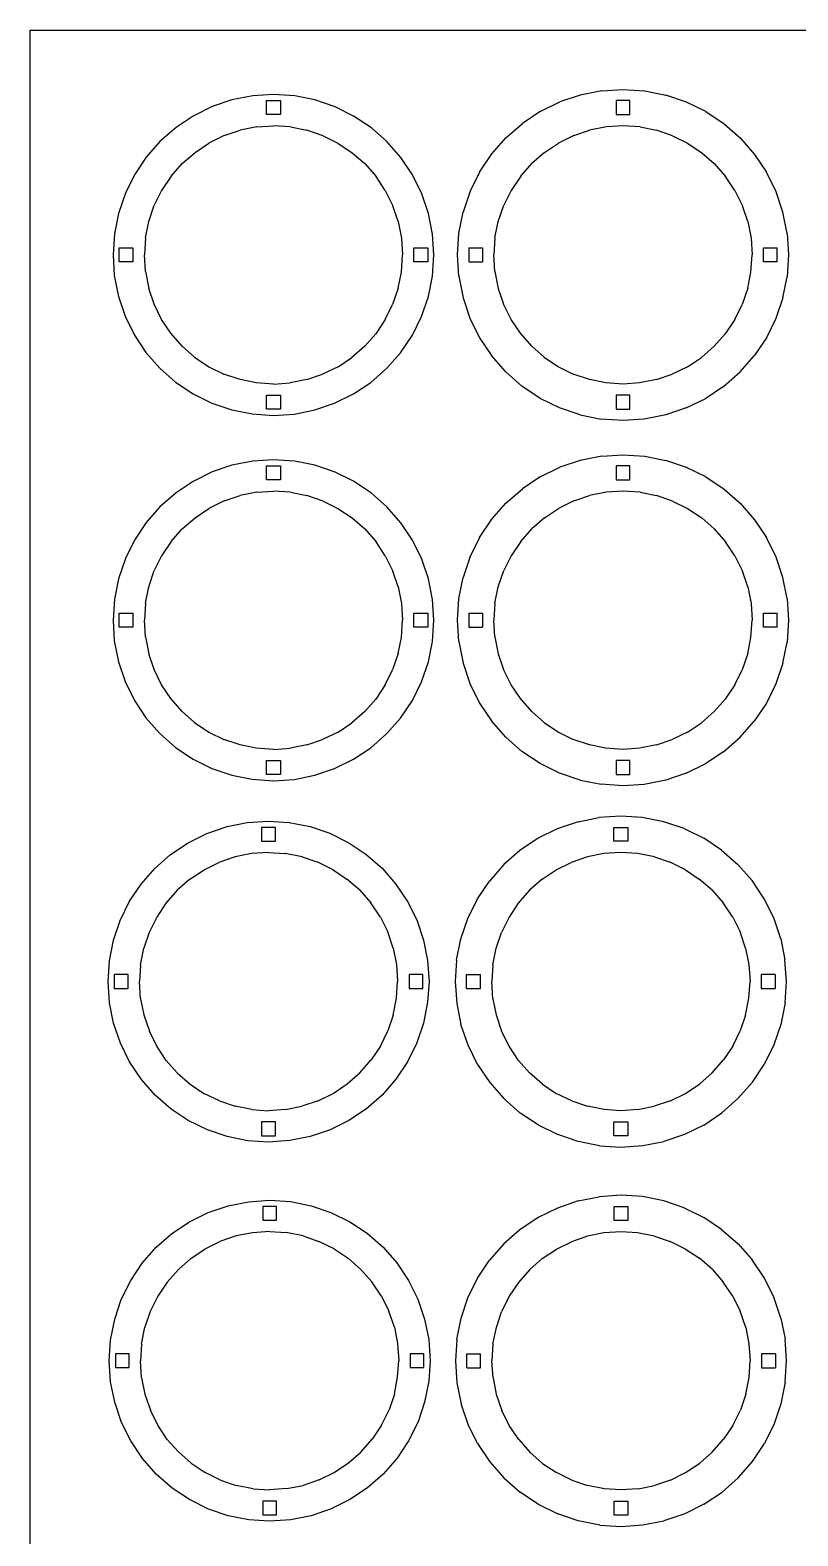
# Model space of a CAD drawing. Extents: x -2494 to 2494, y -1959 to 1959.
# Drawn here: x -2494 to -1609, y 223 to 1959 of the extents above; entities that cross this region are included whole.
import ezdxf

# ---------------------------------------------------------------- set-up
doc = ezdxf.new("R2010")
doc.units = 0
doc.header["$MEASUREMENT"] = 0
doc.layers.get('0').update_dxf_attribs({"linetype": 'CONTINUOUS'})

msp = doc.modelspace()

# ---------------------------------------------------------------- linework, layer by layer
for p, q in [((-2494.3, -1958.6), (-2494.3, 1958.6)), ((-2494.3, 1958.6), (2494.3, 1958.6)), ((-2261.7, 1878.1), (-2284.3, 1870.5)), ((-2237.6, 1882.9), (-2261.7, 1878.1)), ((-2213.8, 1884.4), (-2237.6, 1882.9)), ((-2221.8, 1877.3), (-2205.8, 1877.3)), ((-2221.8, 1861.3), (-2221.8, 1877.3)), ((-2189.3, 1882.8), (-2213.8, 1884.4)), ((-2205.8, 1877.3), (-2205.8, 1861.3)), ((-2165.9, 1878.1), (-2189.3, 1882.8)), ((-2142.7, 1870.2), (-2165.9, 1878.1)), ((-1906.3, 1864.8), (-1883.6, 1875.9)), ((-1860.3, 1883.8), (-1883.6, 1875.9)), ((-1835.4, 1888.7), (-1860.3, 1883.8)), ((-1835.4, 1888.7), (-1810.9, 1890.3)), ((-1818.8, 1877.3), (-1818.8, 1861.3)), ((-1802.8, 1877.3), (-1818.8, 1877.3)), ((-1810.9, 1890.3), (-1785.6, 1888.7)), ((-1802.8, 1861.3), (-1802.8, 1877.3)), ((-1785.6, 1888.7), (-1761.4, 1883.8)), ((-1737.5, 1875.7), (-1761.4, 1883.8)), ((-1715.4, 1864.8), (-1737.5, 1875.7)), ((-2306.3, 1859.6), (-2326.1, 1846.4)), ((-2284.3, 1870.5), (-2306.3, 1859.6)), ((-2205.8, 1861.3), (-2221.8, 1861.3)), ((-2121.3, 1859.6), (-2142.7, 1870.2)), ((-2100.9, 1846), (-2121.3, 1859.6)), ((-1906.3, 1864.8), (-1926.8, 1851.1)), ((-1818.8, 1861.3), (-1802.8, 1861.3)), ((-1715.4, 1864.8), (-1694.4, 1850.7)), ((-2326.1, 1846.4), (-2344.6, 1830.2)), ((-2270.5, 1837.1), (-2252.3, 1843.2)), ((-2232.9, 1847.1), (-2252.3, 1843.2)), ((-2232.9, 1847.1), (-2213.8, 1848.3)), ((-2194.1, 1847), (-2213.8, 1848.3)), ((-2194.1, 1847), (-2175.3, 1843.2)), ((-2156.5, 1836.8), (-2175.3, 1843.2)), ((-2083, 1830.2), (-2100.9, 1846)), ((-1945.8, 1834.4), (-1926.8, 1851.1)), ((-1867.5, 1837.1), (-1849.4, 1843.2)), ((-1830, 1847.1), (-1849.4, 1843.2)), ((-1810.9, 1848.3), (-1830, 1847.1)), ((-1791.1, 1847), (-1810.9, 1848.3)), ((-1791.1, 1847), (-1772.4, 1843.2)), ((-1753.6, 1836.8), (-1772.4, 1843.2)), ((-1694.4, 1850.7), (-1675.9, 1834.4)), ((-2344.6, 1830.2), (-2360.3, 1812.3)), ((-2304.1, 1817.7), (-2288.2, 1828.3)), ((-2270.5, 1837.1), (-2288.2, 1828.3)), ((-2156.5, 1836.8), (-2139.4, 1828.4)), ((-2139.4, 1828.4), (-2122.9, 1817.3)), ((-2066.8, 1811.8), (-2083, 1830.2)), ((-1962.1, 1815.9), (-1945.8, 1834.4)), ((-1901.2, 1817.7), (-1885.3, 1828.3)), ((-1867.5, 1837.1), (-1885.3, 1828.3)), ((-1753.6, 1836.8), (-1736.5, 1828.4)), ((-1736.5, 1828.4), (-1720, 1817.3)), ((-1675.9, 1834.4), (-1659.2, 1815.4)), ((-2360.3, 1812.3), (-2374, 1791.9)), ((-2319.1, 1804.7), (-2304.1, 1817.7)), ((-2122.9, 1817.3), (-2108.6, 1804.7)), ((-2053.6, 1791.9), (-2066.8, 1811.8)), ((-1976.2, 1794.9), (-1962.1, 1815.9)), ((-1901.2, 1817.7), (-1916.1, 1804.7)), ((-1720, 1817.3), (-1705.6, 1804.7)), ((-1659.2, 1815.4), (-1645.5, 1794.9)), ((-2374, 1791.9), (-2384.5, 1770.5)), ((-2331.7, 1790.3), (-2342.7, 1773.8)), ((-2331.7, 1790.3), (-2319.1, 1804.7)), ((-2108.6, 1804.7), (-2095.5, 1789.8)), ((-2084.9, 1773.9), (-2095.5, 1789.8)), ((-2042.8, 1769.9), (-2053.6, 1791.9)), ((-1976.2, 1794.9), (-1987.1, 1772.8)), ((-1928.7, 1790.3), (-1939.8, 1773.8)), ((-1928.7, 1790.3), (-1916.1, 1804.7)), ((-1705.6, 1804.7), (-1692.6, 1789.8)), ((-1682, 1773.9), (-1692.6, 1789.8)), ((-1634.4, 1772.2), (-1645.5, 1794.9)), ((-2342.7, 1773.8), (-2351.2, 1756.7)), ((-2084.9, 1773.9), (-2076.2, 1756.1)), ((-1987.1, 1772.8), (-1995.2, 1748.8)), ((-1939.8, 1773.8), (-1948.2, 1756.7)), ((-1682, 1773.9), (-1673.2, 1756.1)), ((-1626.5, 1748.9), (-1634.4, 1772.2)), ((-2384.5, 1770.5), (-2392.4, 1747.3)), ((-2357.6, 1737.9), (-2351.2, 1756.7)), ((-2070, 1738), (-2076.2, 1756.1)), ((-2035.1, 1747.3), (-2042.8, 1769.9)), ((-1954.6, 1737.9), (-1948.2, 1756.7)), ((-1667.1, 1738), (-1673.2, 1756.1)), ((-2392.4, 1747.3), (-2397.1, 1723.9)), ((-2361.3, 1719.2), (-2357.6, 1737.9)), ((-2070, 1738), (-2066.2, 1718.6)), ((-2030.4, 1723.3), (-2035.1, 1747.3)), ((-2000, 1724.7), (-1995.2, 1748.8)), ((-1958.4, 1719.2), (-1954.6, 1737.9)), ((-1667.1, 1738), (-1663.2, 1718.6)), ((-1621.5, 1724), (-1626.5, 1748.9)), ((-2397.1, 1723.9), (-2398.7, 1699.4)), ((-2361.3, 1719.2), (-2362.6, 1699.4)), ((-2028.8, 1699.5), (-2030.4, 1723.3)), ((-2001.7, 1699.4), (-2000, 1724.7)), ((-1958.4, 1719.2), (-1959.7, 1699.4)), ((-1621.5, 1724), (-1620, 1699.5)), ((-2391.7, 1691.5), (-2391.7, 1707.5)), ((-2391.7, 1707.5), (-2375.7, 1707.5)), ((-2375.7, 1707.5), (-2375.7, 1691.5)), ((-2066.2, 1718.6), (-2064.9, 1699.5)), ((-2051.9, 1707.5), (-2035.9, 1707.5)), ((-2051.9, 1691.5), (-2051.9, 1707.5)), ((-2035.9, 1707.5), (-2035.9, 1691.5)), ((-1988.7, 1707.5), (-1988.7, 1691.5)), ((-1988.7, 1707.5), (-1972.7, 1707.5)), ((-1972.7, 1707.5), (-1972.7, 1691.5)), ((-1663.2, 1718.6), (-1662, 1699.5)), ((-1649, 1707.5), (-1633, 1707.5)), ((-1649, 1691.5), (-1649, 1707.5)), ((-1633, 1691.5), (-1633, 1707.5)), ((-2398.7, 1699.4), (-2397.2, 1675.6)), ((-2375.7, 1691.5), (-2391.7, 1691.5)), ((-2361.4, 1680.3), (-2362.6, 1699.4)), ((-2066.3, 1679.7), (-2064.9, 1699.5)), ((-2035.9, 1691.5), (-2051.9, 1691.5)), ((-2030.4, 1675), (-2028.8, 1699.5)), ((-2000.1, 1674.9), (-2001.7, 1699.4)), ((-1988.7, 1691.5), (-1972.7, 1691.5)), ((-1958.4, 1680.3), (-1959.7, 1699.4)), ((-1663.3, 1679.7), (-1662, 1699.5)), ((-1633, 1691.5), (-1649, 1691.5)), ((-1620, 1699.5), (-1621.6, 1674.2)), ((-2397.2, 1675.6), (-2392.4, 1651.6)), ((-2361.4, 1680.3), (-2357.5, 1660.9)), ((-2070, 1661), (-2066.3, 1679.7)), ((-2035.1, 1651.6), (-2030.4, 1675)), ((-2000.1, 1674.9), (-1995.2, 1650)), ((-1958.4, 1680.3), (-1954.6, 1660.9)), ((-1667.1, 1661), (-1663.3, 1679.7)), ((-1626.5, 1650), (-1621.6, 1674.2)), ((-2392.4, 1651.6), (-2384.8, 1629)), ((-2351.4, 1642.8), (-2357.5, 1660.9)), ((-2070, 1661), (-2076.4, 1642.2)), ((-2043, 1628.4), (-2035.1, 1651.6)), ((-1995.2, 1650), (-1987.3, 1626.7)), ((-1954.6, 1660.9), (-1948.5, 1642.8)), ((-1667.1, 1661), (-1673.5, 1642.2)), ((-1626.5, 1650), (-1634.6, 1626.1)), ((-2342.7, 1625), (-2351.4, 1642.8)), ((-2084.9, 1625.1), (-2076.4, 1642.2)), ((-1939.7, 1625), (-1948.5, 1642.8)), ((-1681.9, 1625.1), (-1673.5, 1642.2)), ((-2384.8, 1629), (-2374, 1607)), ((-2332, 1609.1), (-2342.7, 1625)), ((-2084.9, 1625.1), (-2095.9, 1608.6)), ((-2053.6, 1607), (-2043, 1628.4)), ((-1987.3, 1626.7), (-1976.1, 1604)), ((-1929.1, 1609.1), (-1939.7, 1625)), ((-1681.9, 1625.1), (-1692.9, 1608.6)), ((-1634.6, 1626.1), (-1645.5, 1604)), ((-2374, 1607), (-2360.7, 1587.1)), ((-2319, 1594.2), (-2332, 1609.1)), ((-2108.5, 1594.2), (-2095.9, 1608.6)), ((-2067.2, 1586.6), (-2053.6, 1607)), ((-1976.1, 1604), (-1962.5, 1583.5)), ((-1916.1, 1594.2), (-1929.1, 1609.1)), ((-1705.6, 1594.2), (-1692.9, 1608.6)), ((-1645.5, 1604), (-1659.6, 1583)), ((-2360.7, 1587.1), (-2344.6, 1568.7)), ((-2304.6, 1581.6), (-2319, 1594.2)), ((-2304.6, 1581.6), (-2288.2, 1570.5)), ((-2139.3, 1570.6), (-2123.4, 1581.2)), ((-2108.5, 1594.2), (-2123.4, 1581.2)), ((-2083, 1568.7), (-2067.2, 1586.6)), ((-1945.8, 1564.5), (-1962.5, 1583.5)), ((-1901.7, 1581.6), (-1916.1, 1594.2)), ((-1901.7, 1581.6), (-1885.2, 1570.5)), ((-1736.4, 1570.6), (-1720.5, 1581.2)), ((-1705.6, 1594.2), (-1720.5, 1581.2)), ((-1675.9, 1564.5), (-1659.6, 1583)), ((-2344.6, 1568.7), (-2326.6, 1552.9)), ((-2288.2, 1570.5), (-2271, 1562.1)), ((-2139.3, 1570.6), (-2157.1, 1561.8)), ((-2101.4, 1552.5), (-2083, 1568.7)), ((-1927.3, 1548.2), (-1945.8, 1564.5)), ((-1885.2, 1570.5), (-1868.1, 1562.1)), ((-1736.4, 1570.6), (-1754.2, 1561.8)), ((-1694.9, 1547.8), (-1675.9, 1564.5)), ((-2326.6, 1552.9), (-2306.3, 1539.3)), ((-2252.3, 1555.7), (-2271, 1562.1)), ((-2233.5, 1551.9), (-2252.3, 1555.7)), ((-2213.7, 1550.6), (-2233.5, 1551.9)), ((-2213.7, 1550.6), (-2194.6, 1551.9)), ((-2175.2, 1555.7), (-2194.6, 1551.9)), ((-2175.2, 1555.7), (-2157.1, 1561.8)), ((-2121.3, 1539.3), (-2101.4, 1552.5)), ((-1906.3, 1534.1), (-1927.3, 1548.2)), ((-1849.3, 1555.7), (-1868.1, 1562.1)), ((-1830.6, 1551.9), (-1849.3, 1555.7)), ((-1810.8, 1550.6), (-1830.6, 1551.9)), ((-1791.7, 1551.9), (-1810.8, 1550.6)), ((-1772.3, 1555.7), (-1791.7, 1551.9)), ((-1772.3, 1555.7), (-1754.2, 1561.8)), ((-1694.9, 1547.8), (-1715.4, 1534.1)), ((-2306.3, 1539.3), (-2284.9, 1528.7)), ((-2284.9, 1528.7), (-2261.6, 1520.8)), ((-2221.8, 1537.6), (-2205.8, 1537.6)), ((-2221.8, 1521.6), (-2221.8, 1537.6)), ((-2205.8, 1537.6), (-2205.8, 1521.6)), ((-2165.9, 1520.8), (-2143.3, 1528.4)), ((-2143.3, 1528.4), (-2121.3, 1539.3)), ((-1884.2, 1523.2), (-1906.3, 1534.1)), ((-1818.8, 1537.6), (-1818.8, 1521.6)), ((-1802.8, 1537.6), (-1818.8, 1537.6)), ((-1802.8, 1521.6), (-1802.8, 1537.6)), ((-1738.1, 1523), (-1715.4, 1534.1)), ((-2261.6, 1520.8), (-2238.2, 1516.1)), ((-2238.2, 1516.1), (-2213.8, 1514.5)), ((-2205.8, 1521.6), (-2221.8, 1521.6)), ((-2213.8, 1514.5), (-2190, 1516)), ((-2190, 1516), (-2165.9, 1520.8)), ((-1860.2, 1515.1), (-1884.2, 1523.2)), ((-1860.2, 1515.1), (-1836.1, 1510.2)), ((-1818.8, 1521.6), (-1802.8, 1521.6)), ((-1761.4, 1515.1), (-1786.3, 1510.2)), ((-1738.1, 1523), (-1761.4, 1515.1)), ((-1810.8, 1508.6), (-1836.1, 1510.2)), ((-1786.3, 1510.2), (-1810.8, 1508.6)), ((-2237.6, 1461.7), (-2261.7, 1456.9)), ((-2213.8, 1463.2), (-2237.6, 1461.7)), ((-2189.3, 1461.6), (-2213.8, 1463.2)), ((-2165.9, 1456.9), (-2189.3, 1461.6)), ((-1860.3, 1462.6), (-1883.6, 1454.7)), ((-1835.4, 1467.6), (-1860.3, 1462.6)), ((-1835.4, 1467.6), (-1810.9, 1469.1)), ((-1810.9, 1469.1), (-1785.6, 1467.5)), ((-1785.6, 1467.5), (-1761.4, 1462.6)), ((-1737.5, 1454.5), (-1761.4, 1462.6)), ((-2284.3, 1449.3), (-2306.3, 1438.4)), ((-2261.7, 1456.9), (-2284.3, 1449.3)), ((-2221.8, 1456.2), (-2205.8, 1456.2)), ((-2221.8, 1440.2), (-2221.8, 1456.2)), ((-2205.8, 1456.2), (-2205.8, 1440.2)), ((-2142.7, 1449), (-2165.9, 1456.9)), ((-2121.3, 1438.5), (-2142.7, 1449)), ((-1906.3, 1443.6), (-1926.8, 1429.9)), ((-1906.3, 1443.6), (-1883.6, 1454.7)), ((-1802.8, 1456.2), (-1818.8, 1456.2)), ((-1818.8, 1456.2), (-1818.8, 1440.2)), ((-1802.8, 1440.2), (-1802.8, 1456.2)), ((-1715.4, 1443.6), (-1737.5, 1454.5)), ((-1715.4, 1443.6), (-1694.4, 1429.5)), ((-2326.1, 1425.2), (-2344.6, 1409)), ((-2306.3, 1438.4), (-2326.1, 1425.2)), ((-2232.9, 1425.9), (-2252.3, 1422)), ((-2232.9, 1425.9), (-2213.8, 1427.1)), ((-2205.8, 1440.2), (-2221.8, 1440.2)), ((-2194.1, 1425.8), (-2213.8, 1427.1)), ((-2194.1, 1425.8), (-2175.3, 1422)), ((-2100.9, 1424.8), (-2121.3, 1438.5)), ((-2083, 1409.1), (-2100.9, 1424.8)), ((-1945.8, 1413.2), (-1926.8, 1429.9)), ((-1830, 1425.9), (-1849.4, 1422)), ((-1810.9, 1427.1), (-1830, 1425.9)), ((-1818.8, 1440.2), (-1802.8, 1440.2)), ((-1791.1, 1425.8), (-1810.9, 1427.1)), ((-1791.1, 1425.8), (-1772.4, 1422)), ((-1694.4, 1429.5), (-1675.9, 1413.2)), ((-2344.6, 1409), (-2360.3, 1391.1)), ((-2304.1, 1396.5), (-2288.2, 1407.1)), ((-2270.5, 1415.9), (-2288.2, 1407.1)), ((-2270.5, 1415.9), (-2252.3, 1422)), ((-2156.5, 1415.7), (-2175.3, 1422)), ((-2156.5, 1415.7), (-2139.4, 1407.2)), ((-2139.4, 1407.2), (-2122.9, 1396.2)), ((-2066.8, 1390.6), (-2083, 1409.1)), ((-1962.1, 1394.7), (-1945.8, 1413.2)), ((-1901.2, 1396.5), (-1885.3, 1407.1)), ((-1867.5, 1415.9), (-1885.3, 1407.1)), ((-1867.5, 1415.9), (-1849.4, 1422)), ((-1753.6, 1415.7), (-1772.4, 1422)), ((-1753.6, 1415.7), (-1736.5, 1407.2)), ((-1736.5, 1407.2), (-1720, 1396.2)), ((-1675.9, 1413.2), (-1659.2, 1394.2)), ((-2360.3, 1391.1), (-2374, 1370.7)), ((-2319.1, 1383.5), (-2304.1, 1396.5)), ((-2122.9, 1396.2), (-2108.6, 1383.5)), ((-2053.6, 1370.7), (-2066.8, 1390.6)), ((-1976.2, 1373.7), (-1962.1, 1394.7)), ((-1901.2, 1396.5), (-1916.1, 1383.5)), ((-1720, 1396.2), (-1705.6, 1383.5)), ((-1659.2, 1394.2), (-1645.5, 1373.7)), ((-2331.7, 1369.1), (-2319.1, 1383.5)), ((-2108.6, 1383.5), (-2095.5, 1368.6)), ((-1976.2, 1373.7), (-1987.1, 1351.6)), ((-1928.7, 1369.1), (-1916.1, 1383.5)), ((-1705.6, 1383.5), (-1692.6, 1368.6)), ((-1634.4, 1351), (-1645.5, 1373.7)), ((-2374, 1370.7), (-2384.5, 1349.3)), ((-2331.7, 1369.1), (-2342.7, 1352.7)), ((-2084.9, 1352.7), (-2095.5, 1368.6)), ((-2042.8, 1348.7), (-2053.6, 1370.7)), ((-1928.7, 1369.1), (-1939.8, 1352.7)), ((-1682, 1352.7), (-1692.6, 1368.6)), ((-2384.5, 1349.3), (-2392.4, 1326.1)), ((-2342.7, 1352.7), (-2351.2, 1335.5)), ((-2084.9, 1352.7), (-2076.2, 1334.9)), ((-2035.1, 1326.1), (-2042.8, 1348.7)), ((-1987.1, 1351.6), (-1995.2, 1327.7)), ((-1939.8, 1352.7), (-1948.2, 1335.5)), ((-1682, 1352.7), (-1673.2, 1334.9)), ((-1626.5, 1327.7), (-1634.4, 1351)), ((-2392.4, 1326.1), (-2397.1, 1302.7)), ((-2357.6, 1316.7), (-2351.2, 1335.5)), ((-2070, 1316.8), (-2076.2, 1334.9)), ((-2030.4, 1302.1), (-2035.1, 1326.1)), ((-2000, 1303.5), (-1995.2, 1327.7)), ((-1954.6, 1316.7), (-1948.2, 1335.5)), ((-1667.1, 1316.8), (-1673.2, 1334.9)), ((-1621.5, 1302.9), (-1626.5, 1327.7)), ((-2397.1, 1302.7), (-2398.7, 1278.3)), ((-2361.3, 1298), (-2357.6, 1316.7)), ((-2070, 1316.8), (-2066.2, 1297.4)), ((-2028.8, 1278.3), (-2030.4, 1302.1)), ((-2001.7, 1278.3), (-2000, 1303.5)), ((-1958.4, 1298), (-1954.6, 1316.7)), ((-1667.1, 1316.8), (-1663.2, 1297.4)), ((-1621.5, 1302.9), (-1620, 1278.3)), ((-2391.7, 1270.3), (-2391.7, 1286.3)), ((-2391.7, 1286.3), (-2375.7, 1286.3)), ((-2375.7, 1286.3), (-2375.7, 1270.3)), ((-2361.3, 1298), (-2362.6, 1278.2)), ((-2066.2, 1297.4), (-2064.9, 1278.3)), ((-2051.9, 1286.3), (-2035.9, 1286.3)), ((-2051.9, 1270.3), (-2051.9, 1286.3)), ((-2035.9, 1286.3), (-2035.9, 1270.3)), ((-1988.7, 1286.3), (-1972.7, 1286.3)), ((-1988.7, 1286.3), (-1988.7, 1270.3)), ((-1972.7, 1286.3), (-1972.7, 1270.3)), ((-1958.4, 1298), (-1959.7, 1278.2)), ((-1663.2, 1297.4), (-1662, 1278.3)), ((-1649, 1270.3), (-1649, 1286.3)), ((-1649, 1286.3), (-1633, 1286.3)), ((-1633, 1270.3), (-1633, 1286.3)), ((-2398.7, 1278.3), (-2397.2, 1254.4)), ((-2375.7, 1270.3), (-2391.7, 1270.3)), ((-2361.4, 1259.1), (-2362.6, 1278.2)), ((-2066.3, 1258.5), (-2064.9, 1278.3)), ((-2035.9, 1270.3), (-2051.9, 1270.3)), ((-2030.4, 1253.8), (-2028.8, 1278.3)), ((-2000.1, 1253.7), (-2001.7, 1278.3)), ((-1988.7, 1270.3), (-1972.7, 1270.3)), ((-1958.4, 1259.1), (-1959.7, 1278.2)), ((-1663.3, 1258.5), (-1662, 1278.3)), ((-1633, 1270.3), (-1649, 1270.3)), ((-1620, 1278.3), (-1621.6, 1253)), ((-2397.2, 1254.4), (-2392.4, 1230.4)), ((-2361.4, 1259.1), (-2357.5, 1239.7)), ((-2070, 1239.8), (-2066.3, 1258.5)), ((-2035.1, 1230.4), (-2030.4, 1253.8)), ((-2000.1, 1253.7), (-1995.2, 1228.9)), ((-1958.4, 1259.1), (-1954.6, 1239.7)), ((-1667.1, 1239.8), (-1663.3, 1258.5)), ((-1626.5, 1228.9), (-1621.6, 1253)), ((-2351.4, 1221.6), (-2357.5, 1239.7)), ((-2070, 1239.8), (-2076.4, 1221)), ((-1954.6, 1239.7), (-1948.5, 1221.6)), ((-1667.1, 1239.8), (-1673.5, 1221)), ((-2392.4, 1230.4), (-2384.8, 1207.8)), ((-2342.7, 1203.8), (-2351.4, 1221.6)), ((-2084.9, 1203.9), (-2076.4, 1221)), ((-2043, 1207.2), (-2035.1, 1230.4)), ((-1995.2, 1228.9), (-1987.3, 1205.5)), ((-1939.7, 1203.8), (-1948.5, 1221.6)), ((-1681.9, 1203.9), (-1673.5, 1221)), ((-1626.5, 1228.9), (-1634.6, 1204.9)), ((-2384.8, 1207.8), (-2374, 1185.8)), ((-2332, 1187.9), (-2342.7, 1203.8)), ((-2084.9, 1203.9), (-2095.9, 1187.4)), ((-2053.6, 1185.8), (-2043, 1207.2)), ((-1987.3, 1205.5), (-1976.1, 1182.8)), ((-1929.1, 1187.9), (-1939.7, 1203.8)), ((-1681.9, 1203.9), (-1692.9, 1187.4)), ((-1634.6, 1204.9), (-1645.5, 1182.8)), ((-2374, 1185.8), (-2360.7, 1165.9)), ((-2319, 1173), (-2332, 1187.9)), ((-2108.5, 1173.1), (-2095.9, 1187.4)), ((-2067.2, 1165.4), (-2053.6, 1185.8)), ((-1976.1, 1182.8), (-1962.5, 1162.3)), ((-1916.1, 1173), (-1929.1, 1187.9)), ((-1705.6, 1173.1), (-1692.9, 1187.4)), ((-1645.5, 1182.8), (-1659.6, 1161.8)), ((-2360.7, 1165.9), (-2344.6, 1147.5)), ((-2304.6, 1160.4), (-2319, 1173)), ((-2108.5, 1173.1), (-2123.4, 1160)), ((-2083, 1147.5), (-2067.2, 1165.4)), ((-1901.7, 1160.4), (-1916.1, 1173)), ((-1705.6, 1173.1), (-1720.5, 1160)), ((-2344.6, 1147.5), (-2326.6, 1131.7)), ((-2304.6, 1160.4), (-2288.2, 1149.4)), ((-2288.2, 1149.4), (-2271, 1140.9)), ((-2139.3, 1149.4), (-2157.1, 1140.6)), ((-2139.3, 1149.4), (-2123.4, 1160)), ((-2101.4, 1131.3), (-2083, 1147.5)), ((-1945.8, 1143.3), (-1962.5, 1162.3)), ((-1901.7, 1160.4), (-1885.2, 1149.4)), ((-1885.2, 1149.4), (-1868.1, 1140.9)), ((-1736.4, 1149.4), (-1754.2, 1140.6)), ((-1736.4, 1149.4), (-1720.5, 1160)), ((-1675.9, 1143.3), (-1659.6, 1161.8)), ((-2326.6, 1131.7), (-2306.3, 1118.1)), ((-2252.3, 1134.5), (-2271, 1140.9)), ((-2233.5, 1130.7), (-2252.3, 1134.5)), ((-2213.7, 1129.4), (-2233.5, 1130.7)), ((-2213.7, 1129.4), (-2194.6, 1130.7)), ((-2175.2, 1134.5), (-2194.6, 1130.7)), ((-2175.2, 1134.5), (-2157.1, 1140.6)), ((-2121.3, 1118.1), (-2101.4, 1131.3)), ((-1927.3, 1127), (-1945.8, 1143.3)), ((-1849.3, 1134.5), (-1868.1, 1140.9)), ((-1830.6, 1130.7), (-1849.3, 1134.5)), ((-1810.8, 1129.4), (-1830.6, 1130.7)), ((-1791.7, 1130.7), (-1810.8, 1129.4)), ((-1772.3, 1134.5), (-1791.7, 1130.7)), ((-1772.3, 1134.5), (-1754.2, 1140.6)), ((-1694.9, 1126.6), (-1675.9, 1143.3)), ((-2306.3, 1118.1), (-2284.9, 1107.5)), ((-2221.8, 1116.4), (-2205.8, 1116.4)), ((-2221.8, 1100.4), (-2221.8, 1116.4)), ((-2205.8, 1116.4), (-2205.8, 1100.4)), ((-2143.3, 1107.3), (-2121.3, 1118.1)), ((-1906.3, 1113), (-1927.3, 1127)), ((-1884.2, 1102), (-1906.3, 1113)), ((-1802.8, 1116.4), (-1818.8, 1116.4)), ((-1818.8, 1116.4), (-1818.8, 1100.4)), ((-1802.8, 1100.4), (-1802.8, 1116.4)), ((-1738.1, 1101.8), (-1715.4, 1113)), ((-1694.9, 1126.6), (-1715.4, 1113)), ((-2284.9, 1107.5), (-2261.6, 1099.6)), ((-2261.6, 1099.6), (-2238.2, 1094.9)), ((-2238.2, 1094.9), (-2213.8, 1093.3)), ((-2205.8, 1100.4), (-2221.8, 1100.4)), ((-2213.8, 1093.3), (-2190, 1094.8)), ((-2190, 1094.8), (-2165.9, 1099.6)), ((-2165.9, 1099.6), (-2143.3, 1107.3)), ((-1860.2, 1093.9), (-1884.2, 1102)), ((-1860.2, 1093.9), (-1836.1, 1089.1)), ((-1818.8, 1100.4), (-1802.8, 1100.4)), ((-1761.4, 1093.9), (-1786.3, 1089)), ((-1738.1, 1101.8), (-1761.4, 1093.9)), ((-1810.8, 1087.4), (-1836.1, 1089.1)), ((-1786.3, 1089), (-1810.8, 1087.4)), ((-2267.3, 1040.3), (-2243.9, 1045)), ((-2243.9, 1045), (-2219.4, 1046.6)), ((-2219.4, 1046.6), (-2195.6, 1045.1)), ((-2195.6, 1045.1), (-2171.5, 1040.3)), ((-1862.7, 1046), (-1886.6, 1037.9)), ((-1862.7, 1046), (-1838.5, 1050.9)), ((-1813.3, 1052.5), (-1838.5, 1050.9)), ((-1788.7, 1051), (-1813.3, 1052.5)), ((-1763.9, 1046), (-1788.7, 1051)), ((-1740.5, 1038.1), (-1763.9, 1046)), ((-2311.9, 1021.8), (-2290.5, 1032.4)), ((-2290.5, 1032.4), (-2267.3, 1040.3)), ((-2227.4, 1039.5), (-2227.4, 1023.5)), ((-2211.4, 1039.5), (-2227.4, 1039.5)), ((-2211.4, 1023.5), (-2211.4, 1039.5)), ((-2171.5, 1040.3), (-2148.9, 1032.7)), ((-2148.9, 1032.7), (-2126.9, 1021.8)), ((-1908.7, 1027), (-1929.7, 1012.9)), ((-1886.6, 1037.9), (-1908.7, 1027)), ((-1821.3, 1039.5), (-1805.3, 1039.5)), ((-1821.3, 1023.5), (-1821.3, 1039.5)), ((-1805.3, 1039.5), (-1805.3, 1023.5)), ((-1740.5, 1038.1), (-1717.8, 1027)), ((-1697.3, 1013.3), (-1717.8, 1027)), ((-2350.2, 992.5), (-2332.3, 1008.2)), ((-2332.3, 1008.2), (-2311.9, 1021.8)), ((-2239.1, 1009.2), (-2257.9, 1005.4)), ((-2219.4, 1010.5), (-2239.1, 1009.2)), ((-2227.4, 1023.5), (-2211.4, 1023.5)), ((-2219.4, 1010.5), (-2200.3, 1009.3)), ((-2180.8, 1005.4), (-2200.3, 1009.3)), ((-2126.9, 1021.8), (-2107.1, 1008.6)), ((-2107.1, 1008.6), (-2088.6, 992.4)), ((-1929.7, 1012.9), (-1948.2, 996.6)), ((-1833, 1009.2), (-1851.8, 1005.4)), ((-1813.2, 1010.5), (-1833, 1009.2)), ((-1805.3, 1023.5), (-1821.3, 1023.5)), ((-1794.1, 1009.3), (-1813.2, 1010.5)), ((-1774.7, 1005.4), (-1794.1, 1009.3)), ((-1697.3, 1013.3), (-1678.3, 996.6)), ((-2366.3, 974), (-2350.2, 992.5)), ((-2310.2, 979.6), (-2293.8, 990.6)), ((-2293.8, 990.6), (-2276.6, 999.1)), ((-2257.9, 1005.4), (-2276.6, 999.1)), ((-2180.8, 1005.4), (-2162.7, 999.3)), ((-2145, 990.5), (-2162.7, 999.3)), ((-2145, 990.5), (-2129, 979.9)), ((-2088.6, 992.4), (-2072.9, 974.5)), ((-1948.2, 996.6), (-1964.9, 977.6)), ((-1904.1, 979.6), (-1887.7, 990.6)), ((-1887.7, 990.6), (-1870.5, 999.1)), ((-1851.8, 1005.4), (-1870.5, 999.1)), ((-1774.7, 1005.4), (-1756.6, 999.3)), ((-1738.8, 990.5), (-1756.6, 999.3)), ((-1738.8, 990.5), (-1722.9, 979.9)), ((-1678.3, 996.6), (-1662, 978.1)), ((-2379.6, 954.2), (-2366.3, 974)), ((-2310.2, 979.6), (-2324.6, 966.9)), ((-2114.1, 966.9), (-2129, 979.9)), ((-2072.9, 974.5), (-2059.2, 954.1)), ((-1978.6, 957.1), (-1964.9, 977.6)), ((-1904.1, 979.6), (-1918.5, 966.9)), ((-1708, 966.9), (-1722.9, 979.9)), ((-1648, 957.1), (-1662, 978.1)), ((-2324.6, 966.9), (-2337.7, 952)), ((-2114.1, 966.9), (-2101.5, 952.5)), ((-1989.8, 934.4), (-1978.6, 957.1)), ((-1918.5, 966.9), (-1931.5, 952)), ((-1708, 966.9), (-1695.4, 952.5)), ((-1637.1, 935), (-1648, 957.1)), ((-2390.4, 932.1), (-2379.6, 954.2)), ((-2337.7, 952), (-2348.3, 936.1)), ((-2090.5, 936), (-2101.5, 952.5)), ((-2059.2, 954.1), (-2048.6, 932.7)), ((-1931.5, 952), (-1942.2, 936.1)), ((-1684.4, 936), (-1695.4, 952.5)), ((-2398.1, 909.5), (-2390.4, 932.1)), ((-2348.3, 936.1), (-2357, 918.3)), ((-2090.5, 936), (-2082, 918.9)), ((-2048.6, 932.7), (-2040.7, 909.5)), ((-1997.7, 911.1), (-1989.8, 934.4)), ((-1942.2, 936.1), (-1950.9, 918.3)), ((-1684.4, 936), (-1675.9, 918.9)), ((-1628.9, 911.1), (-1637.1, 935)), ((-2402.8, 885.5), (-2398.1, 909.5)), ((-2357, 918.3), (-2363.2, 900.2)), ((-2075.6, 900.1), (-2082, 918.9)), ((-2040.7, 909.5), (-2036.1, 886.1)), ((-2002.6, 886.2), (-1997.7, 911.1)), ((-1957, 900.2), (-1950.9, 918.3)), ((-1669.5, 900.1), (-1675.9, 918.9)), ((-1628.9, 911.1), (-1624.1, 886.9)), ((-2404.4, 861.7), (-2402.8, 885.5)), ((-2367, 880.8), (-2363.2, 900.2)), ((-2075.6, 900.1), (-2071.9, 881.4)), ((-2036.1, 886.1), (-2034.4, 861.7)), ((-2002.6, 886.2), (-2004.2, 861.7)), ((-1960.9, 880.8), (-1957, 900.2)), ((-1669.5, 900.1), (-1665.8, 881.4)), ((-1622.4, 861.7), (-1624.1, 886.9)), ((-2397.3, 869.7), (-2397.3, 853.7)), ((-2381.3, 869.7), (-2397.3, 869.7)), ((-2381.3, 853.7), (-2381.3, 869.7)), ((-2367, 880.8), (-2368.2, 861.7)), ((-2071.9, 881.4), (-2070.6, 861.6)), ((-2057.5, 869.7), (-2057.5, 853.7)), ((-2041.5, 869.7), (-2057.5, 869.7)), ((-2041.5, 853.7), (-2041.5, 869.7)), ((-1991.2, 853.7), (-1991.2, 869.7)), ((-1991.2, 869.7), (-1975.2, 869.7)), ((-1975.2, 853.7), (-1975.2, 869.7)), ((-1960.9, 880.8), (-1962.1, 861.7)), ((-1665.8, 881.4), (-1664.4, 861.6)), ((-1635.4, 869.7), (-1651.4, 869.7)), ((-1651.4, 869.7), (-1651.4, 853.7)), ((-1635.4, 869.7), (-1635.4, 853.7)), ((-2402.7, 837.2), (-2404.4, 861.7)), ((-2397.3, 853.7), (-2381.3, 853.7)), ((-2366.9, 841.9), (-2368.2, 861.7)), ((-2071.8, 842.5), (-2070.6, 861.6)), ((-2057.5, 853.7), (-2041.5, 853.7)), ((-2034.4, 861.7), (-2036, 837.8)), ((-2004.2, 861.7), (-2002.5, 836.4)), ((-1991.2, 853.7), (-1975.2, 853.7)), ((-1960.8, 841.9), (-1962.1, 861.7)), ((-1665.7, 842.5), (-1664.4, 861.6)), ((-1651.4, 853.7), (-1635.4, 853.7)), ((-1624, 837.1), (-1622.4, 861.7)), ((-2398.1, 813.8), (-2402.7, 837.2)), ((-2366.9, 841.9), (-2363.2, 823.2)), ((-2075.7, 823.1), (-2071.8, 842.5)), ((-2036, 837.8), (-2040.7, 813.8)), ((-2002.5, 836.4), (-1997.7, 812.3)), ((-1960.8, 841.9), (-1957.1, 823.2)), ((-1669.5, 823.1), (-1665.7, 842.5)), ((-1624, 837.1), (-1628.9, 812.3)), ((-2363.2, 823.2), (-2356.8, 804.4)), ((-2075.7, 823.1), (-2081.8, 805)), ((-1957.1, 823.2), (-1950.7, 804.4)), ((-1669.5, 823.1), (-1675.7, 805)), ((-2390.2, 790.6), (-2398.1, 813.8)), ((-2348.3, 787.3), (-2356.8, 804.4)), ((-2090.5, 787.2), (-2081.8, 805)), ((-2040.7, 813.8), (-2048.4, 791.2)), ((-1989.5, 788.3), (-1997.7, 812.3)), ((-1942.2, 787.3), (-1950.7, 804.4)), ((-1684.4, 787.2), (-1675.7, 805)), ((-1628.9, 812.3), (-1636.8, 788.9)), ((-2379.6, 769.2), (-2390.2, 790.6)), ((-2337.3, 770.8), (-2348.3, 787.3)), ((-2090.5, 787.2), (-2101.1, 771.3)), ((-2048.4, 791.2), (-2059.2, 769.2)), ((-1978.6, 766.2), (-1989.5, 788.3)), ((-1931.2, 770.8), (-1942.2, 787.3)), ((-1684.4, 787.2), (-1695, 771.3)), ((-1636.8, 788.9), (-1648, 766.2)), ((-2366, 748.8), (-2379.6, 769.2)), ((-2337.3, 770.8), (-2324.7, 756.5)), ((-2114.2, 756.4), (-2101.1, 771.3)), ((-2059.2, 769.2), (-2072.5, 749.3)), ((-1978.6, 766.2), (-1964.5, 745.2)), ((-1931.2, 770.8), (-1918.6, 756.5)), ((-1708.1, 756.4), (-1695, 771.3)), ((-1661.6, 745.7), (-1648, 766.2)), ((-2350.2, 730.9), (-2366, 748.8)), ((-2324.7, 756.5), (-2309.8, 743.4)), ((-2128.6, 743.8), (-2114.2, 756.4)), ((-2072.5, 749.3), (-2088.6, 730.9)), ((-1903.6, 743.4), (-1918.6, 756.5)), ((-1722.4, 743.8), (-1708.1, 756.4)), ((-2331.7, 714.7), (-2350.2, 730.9)), ((-2309.8, 743.4), (-2293.9, 732.8)), ((-2276.1, 724), (-2293.9, 732.8)), ((-2162.2, 724.3), (-2145, 732.7)), ((-2145, 732.7), (-2128.6, 743.8)), ((-2088.6, 730.9), (-2106.6, 715.1)), ((-1964.5, 745.2), (-1948.3, 726.7)), ((-1903.6, 743.4), (-1887.7, 732.8)), ((-1870, 724), (-1887.7, 732.8)), ((-1756.1, 724.3), (-1738.9, 732.7)), ((-1738.9, 732.7), (-1722.4, 743.8)), ((-1678.3, 726.7), (-1661.6, 745.7)), ((-2311.9, 701.5), (-2331.7, 714.7)), ((-2276.1, 724), (-2258, 717.9)), ((-2238.5, 714.1), (-2258, 717.9)), ((-2238.5, 714.1), (-2219.5, 712.8)), ((-2199.7, 714.1), (-2219.5, 712.8)), ((-2199.7, 714.1), (-2180.9, 717.9)), ((-2162.2, 724.3), (-2180.9, 717.9)), ((-2106.6, 715.1), (-2126.9, 701.5)), ((-1948.3, 726.7), (-1929.2, 710)), ((-1870, 724), (-1851.8, 717.9)), ((-1832.4, 714.1), (-1851.8, 717.9)), ((-1813.3, 712.8), (-1832.4, 714.1)), ((-1793.6, 714.1), (-1813.3, 712.8)), ((-1793.6, 714.1), (-1774.8, 717.9)), ((-1756.1, 724.3), (-1774.8, 717.9)), ((-1696.8, 710.4), (-1678.3, 726.7)), ((-2289.9, 690.7), (-2311.9, 701.5)), ((-2227.4, 699.8), (-2227.4, 683.8)), ((-2211.4, 699.8), (-2227.4, 699.8)), ((-2211.4, 683.8), (-2211.4, 699.8)), ((-2126.9, 701.5), (-2148.3, 690.9)), ((-1908.7, 696.4), (-1929.2, 710)), ((-1908.7, 696.4), (-1886, 685.2)), ((-1821.3, 699.8), (-1805.3, 699.8)), ((-1821.3, 683.8), (-1821.3, 699.8)), ((-1805.3, 699.8), (-1805.3, 683.8)), ((-1717.8, 696.3), (-1739.9, 685.4)), ((-1717.8, 696.3), (-1696.8, 710.4)), ((-2267.3, 683), (-2289.9, 690.7)), ((-2243.2, 678.2), (-2267.3, 683)), ((-2219.4, 676.7), (-2243.2, 678.2)), ((-2227.4, 683.8), (-2211.4, 683.8)), ((-2194.9, 678.3), (-2219.4, 676.7)), ((-2171.5, 683), (-2194.9, 678.3)), ((-2148.3, 690.9), (-2171.5, 683)), ((-1862.7, 677.3), (-1886, 685.2)), ((-1837.9, 672.4), (-1862.7, 677.3)), ((-1805.3, 683.8), (-1821.3, 683.8)), ((-1788, 672.5), (-1763.9, 677.3)), ((-1739.9, 685.4), (-1763.9, 677.3)), ((-1837.9, 672.4), (-1813.3, 670.8)), ((-1813.3, 670.8), (-1788, 672.5)), ((-2266, 603.3), (-2242.6, 607.9)), ((-2242.6, 607.9), (-2218.2, 609.6)), ((-2218.2, 609.6), (-2194.3, 608)), ((-2194.3, 608), (-2170.3, 603.3)), ((-1862.5, 608.8), (-1886.4, 600.6)), ((-1862.5, 608.8), (-1838.3, 613.6)), ((-1813.1, 615.3), (-1838.3, 613.6)), ((-1788.5, 613.7), (-1813.1, 615.3)), ((-1763.7, 608.8), (-1788.5, 613.7)), ((-1740.3, 600.9), (-1763.7, 608.8)), ((-2310.6, 584.8), (-2289.2, 595.4)), ((-2289.2, 595.4), (-2266, 603.3)), ((-2226.1, 602.5), (-2226.1, 586.5)), ((-2210.1, 602.5), (-2226.1, 602.5)), ((-2210.1, 586.5), (-2210.1, 602.5)), ((-2170.3, 603.3), (-2147.7, 595.6)), ((-2147.7, 595.6), (-2125.7, 584.8)), ((-1886.4, 600.6), (-1908.5, 589.7)), ((-1821.1, 586.3), (-1821.1, 602.3)), ((-1821.1, 602.3), (-1805.1, 602.3)), ((-1805.1, 602.3), (-1805.1, 586.3)), ((-1740.3, 600.9), (-1717.6, 589.7)), ((-2331, 571.1), (-2310.6, 584.8)), ((-2218.1, 573.4), (-2237.9, 572.1)), ((-2226.1, 586.5), (-2210.1, 586.5)), ((-2218.1, 573.4), (-2199, 572.2)), ((-2125.7, 584.8), (-2105.8, 571.5)), ((-1929.6, 575.6), (-1948.1, 559.4)), ((-1908.5, 589.7), (-1929.6, 575.6)), ((-1813, 573.2), (-1832.8, 571.9)), ((-1805.1, 586.3), (-1821.1, 586.3)), ((-1794, 572), (-1813, 573.2)), ((-1697.1, 576), (-1717.6, 589.7)), ((-1697.1, 576), (-1678.1, 559.4)), ((-2348.9, 555.4), (-2331, 571.1)), ((-2292.5, 553.5), (-2275.4, 562)), ((-2256.6, 568.4), (-2275.4, 562)), ((-2237.9, 572.1), (-2256.6, 568.4)), ((-2179.6, 568.4), (-2199, 572.2)), ((-2179.6, 568.4), (-2161.5, 562.2)), ((-2143.7, 553.5), (-2161.5, 562.2)), ((-2105.8, 571.5), (-2087.4, 555.4)), ((-1948.1, 559.4), (-1964.7, 540.3)), ((-1887.5, 553.3), (-1870.3, 561.8)), ((-1851.6, 568.2), (-1870.3, 561.8)), ((-1832.8, 571.9), (-1851.6, 568.2)), ((-1774.5, 568.2), (-1794, 572)), ((-1774.5, 568.2), (-1756.4, 562)), ((-1738.6, 553.3), (-1756.4, 562)), ((-1678.1, 559.4), (-1661.9, 540.9)), ((-2365.1, 536.9), (-2348.9, 555.4)), ((-2309, 542.5), (-2323.4, 529.9)), ((-2309, 542.5), (-2292.5, 553.5)), ((-2143.7, 553.5), (-2127.8, 542.9)), ((-2112.9, 529.8), (-2127.8, 542.9)), ((-2087.4, 555.4), (-2071.6, 537.5)), ((-1978.4, 519.9), (-1964.7, 540.3)), ((-1903.9, 542.3), (-1918.3, 529.7)), ((-1903.9, 542.3), (-1887.5, 553.3)), ((-1738.6, 553.3), (-1722.7, 542.7)), ((-1707.8, 529.6), (-1722.7, 542.7)), ((-1647.8, 519.8), (-1661.9, 540.9)), ((-2378.3, 517.1), (-2365.1, 536.9)), ((-2323.4, 529.9), (-2336.4, 515)), ((-2112.9, 529.8), (-2100.3, 515.4)), ((-2071.6, 537.5), (-2058, 517.1)), ((-1918.3, 529.7), (-1931.3, 514.8)), ((-1707.8, 529.6), (-1695.2, 515.2)), ((-2389.2, 495.1), (-2378.3, 517.1)), ((-2336.4, 515), (-2347, 499.1)), ((-2089.2, 499), (-2100.3, 515.4)), ((-2058, 517.1), (-2047.4, 495.7)), ((-1989.6, 497.1), (-1978.4, 519.9)), ((-1931.3, 514.8), (-1942, 498.9)), ((-1684.2, 498.8), (-1695.2, 515.2)), ((-1636.9, 497.8), (-1647.8, 519.8)), ((-2396.8, 472.5), (-2389.2, 495.1)), ((-2347, 499.1), (-2355.8, 481.3)), ((-2089.2, 499), (-2080.8, 481.8)), ((-2047.4, 495.7), (-2039.5, 472.5)), ((-1997.5, 473.8), (-1989.6, 497.1)), ((-1942, 498.9), (-1950.7, 481.1)), ((-1684.2, 498.8), (-1675.7, 481.6)), ((-1628.7, 473.8), (-1636.9, 497.8)), ((-2401.6, 448.4), (-2396.8, 472.5)), ((-2355.8, 481.3), (-2361.9, 463.2)), ((-2074.4, 463.1), (-2080.8, 481.8)), ((-2039.5, 472.5), (-2034.8, 449.1)), ((-2002.4, 449), (-1997.5, 473.8)), ((-1956.8, 463), (-1950.7, 481.1)), ((-1669.3, 462.9), (-1675.7, 481.6)), ((-1628.7, 473.8), (-1623.9, 449.7)), ((-2365.8, 443.7), (-2361.9, 463.2)), ((-2074.4, 463.1), (-2070.6, 444.3)), ((-1960.7, 443.5), (-1956.8, 463)), ((-1669.3, 462.9), (-1665.6, 444.1)), ((-2403.1, 424.6), (-2401.6, 448.4)), ((-2365.8, 443.7), (-2367, 424.6)), ((-2070.6, 444.3), (-2069.3, 424.6)), ((-2034.8, 449.1), (-2033.2, 424.6)), ((-2002.4, 449), (-2004, 424.4)), ((-1960.7, 443.5), (-1961.9, 424.5)), ((-1665.6, 444.1), (-1664.3, 424.4)), ((-1622.2, 424.4), (-1623.9, 449.7)), ((-2401.5, 400.1), (-2403.1, 424.6)), ((-2396, 432.6), (-2396, 416.6)), ((-2380, 432.6), (-2396, 432.6)), ((-2380, 416.6), (-2380, 432.6)), ((-2365.7, 404.9), (-2367, 424.6)), ((-2070.6, 405.5), (-2069.3, 424.6)), ((-2056.3, 432.6), (-2056.3, 416.6)), ((-2040.3, 432.6), (-2056.3, 432.6)), ((-2040.3, 416.6), (-2040.3, 432.6)), ((-2033.2, 424.6), (-2034.7, 400.8)), ((-2004, 424.4), (-2002.3, 399.2)), ((-1991, 416.4), (-1991, 432.4)), ((-1991, 432.4), (-1975, 432.4)), ((-1975, 416.4), (-1975, 432.4)), ((-1960.6, 404.7), (-1961.9, 424.5)), ((-1665.5, 405.3), (-1664.3, 424.4)), ((-1651.2, 432.4), (-1651.2, 416.4)), ((-1635.2, 432.4), (-1651.2, 432.4)), ((-1635.2, 432.4), (-1635.2, 416.4)), ((-1623.8, 399.8), (-1622.2, 424.4)), ((-2396.8, 376.7), (-2401.5, 400.1)), ((-2396, 416.6), (-2380, 416.6)), ((-2365.7, 404.9), (-2361.9, 386.1)), ((-2074.4, 386), (-2070.6, 405.5)), ((-2056.3, 416.6), (-2040.3, 416.6)), ((-2034.7, 400.8), (-2039.5, 376.7)), ((-1991, 416.4), (-1975, 416.4)), ((-1960.6, 404.7), (-1956.9, 385.9)), ((-1669.3, 385.9), (-1665.5, 405.3)), ((-1651.2, 416.4), (-1635.2, 416.4)), ((-1623.8, 399.8), (-1628.7, 375)), ((-2361.9, 386.1), (-2355.5, 367.4)), ((-2074.4, 386), (-2080.5, 367.9)), ((-2002.3, 399.2), (-1997.5, 375)), ((-1956.9, 385.9), (-1950.5, 367.2)), ((-1669.3, 385.9), (-1675.5, 367.7)), ((-2388.9, 353.5), (-2396.8, 376.7)), ((-2347.1, 350.2), (-2355.5, 367.4)), ((-2089.3, 350.1), (-2080.5, 367.9)), ((-2039.5, 376.7), (-2047.1, 354.1)), ((-1989.3, 351.1), (-1997.5, 375)), ((-1942, 350), (-1950.5, 367.2)), ((-1684.2, 350), (-1675.5, 367.7)), ((-1628.7, 375), (-1636.6, 351.7)), ((-2378.3, 332.1), (-2388.9, 353.5)), ((-2336.1, 333.8), (-2347.1, 350.2)), ((-2089.3, 350.1), (-2099.9, 334.2)), ((-2047.1, 354.1), (-2058, 332.1)), ((-1978.4, 329), (-1989.3, 351.1)), ((-1931, 333.6), (-1942, 350)), ((-1684.2, 350), (-1694.8, 334)), ((-1636.6, 351.7), (-1647.8, 329)), ((-2364.7, 311.7), (-2378.3, 332.1)), ((-2336.1, 333.8), (-2323.4, 319.4)), ((-2112.9, 319.3), (-2099.9, 334.2)), ((-2058, 332.1), (-2071.2, 312.3)), ((-1931, 333.6), (-1918.4, 319.2)), ((-1707.9, 319.1), (-1694.8, 334)), ((-2323.4, 319.4), (-2308.5, 306.3)), ((-2127.3, 306.7), (-2112.9, 319.3)), ((-1978.4, 329), (-1964.3, 307.9)), ((-1903.5, 306.1), (-1918.4, 319.2)), ((-1722.2, 306.5), (-1707.9, 319.1)), ((-1661.4, 308.5), (-1647.8, 329)), ((-2349, 293.8), (-2364.7, 311.7)), ((-2308.5, 306.3), (-2292.6, 295.7)), ((-2274.8, 287), (-2292.6, 295.7)), ((-2160.9, 287.2), (-2143.8, 295.7)), ((-2143.8, 295.7), (-2127.3, 306.7)), ((-2071.2, 312.3), (-2087.4, 293.8)), ((-1964.3, 307.9), (-1948.1, 289.4)), ((-1903.5, 306.1), (-1887.5, 295.5)), ((-1869.8, 286.8), (-1887.5, 295.5)), ((-1755.9, 287), (-1738.7, 295.5)), ((-1738.7, 295.5), (-1722.2, 306.5)), ((-1678.1, 289.4), (-1661.4, 308.5)), ((-2330.5, 277.7), (-2349, 293.8)), ((-2274.8, 287), (-2256.7, 280.8)), ((-2237.3, 277), (-2256.7, 280.8)), ((-2198.4, 277.1), (-2179.7, 280.8)), ((-2160.9, 287.2), (-2179.7, 280.8)), ((-2105.3, 278.1), (-2125.7, 264.4)), ((-2087.4, 293.8), (-2105.3, 278.1)), ((-1948.1, 289.4), (-1929, 272.8)), ((-1869.8, 286.8), (-1851.7, 280.7)), ((-1832.2, 276.8), (-1851.7, 280.7)), ((-1793.4, 276.9), (-1774.6, 280.6)), ((-1755.9, 287), (-1774.6, 280.6)), ((-1696.6, 273.2), (-1678.1, 289.4)), ((-2310.6, 264.4), (-2330.5, 277.7)), ((-2288.6, 253.6), (-2310.6, 264.4)), ((-2237.3, 277), (-2218.2, 275.8)), ((-2226.1, 262.7), (-2226.1, 246.7)), ((-2210.1, 262.7), (-2226.1, 262.7)), ((-2198.4, 277.1), (-2218.2, 275.8)), ((-2210.1, 246.7), (-2210.1, 262.7)), ((-2125.7, 264.4), (-2147.1, 253.8)), ((-1908.5, 259.1), (-1929, 272.8)), ((-1813.1, 275.6), (-1832.2, 276.8)), ((-1821.1, 262.5), (-1805.1, 262.5)), ((-1821.1, 246.5), (-1821.1, 262.5)), ((-1793.4, 276.9), (-1813.1, 275.6)), ((-1805.1, 262.5), (-1805.1, 246.5)), ((-1717.7, 259.1), (-1696.6, 273.2)), ((-2266, 245.9), (-2288.6, 253.6)), ((-2242, 241.2), (-2266, 245.9)), ((-2226.1, 246.7), (-2210.1, 246.7)), ((-2170.3, 245.9), (-2193.7, 241.3)), ((-2147.1, 253.8), (-2170.3, 245.9)), ((-1908.5, 259.1), (-1885.8, 247.9)), ((-1862.5, 240), (-1885.8, 247.9)), ((-1805.1, 246.5), (-1821.1, 246.5)), ((-1739.7, 248.2), (-1763.7, 240)), ((-1717.7, 259.1), (-1739.7, 248.2)), ((-2218.2, 239.6), (-2242, 241.2)), ((-2193.7, 241.3), (-2218.2, 239.6)), ((-1837.7, 235.1), (-1862.5, 240)), ((-1837.7, 235.1), (-1813.1, 233.5)), ((-1813.1, 233.5), (-1787.8, 235.2)), ((-1787.8, 235.2), (-1763.7, 240))]:
    msp.add_line(p, q)

doc.saveas('drawing.dxf')
